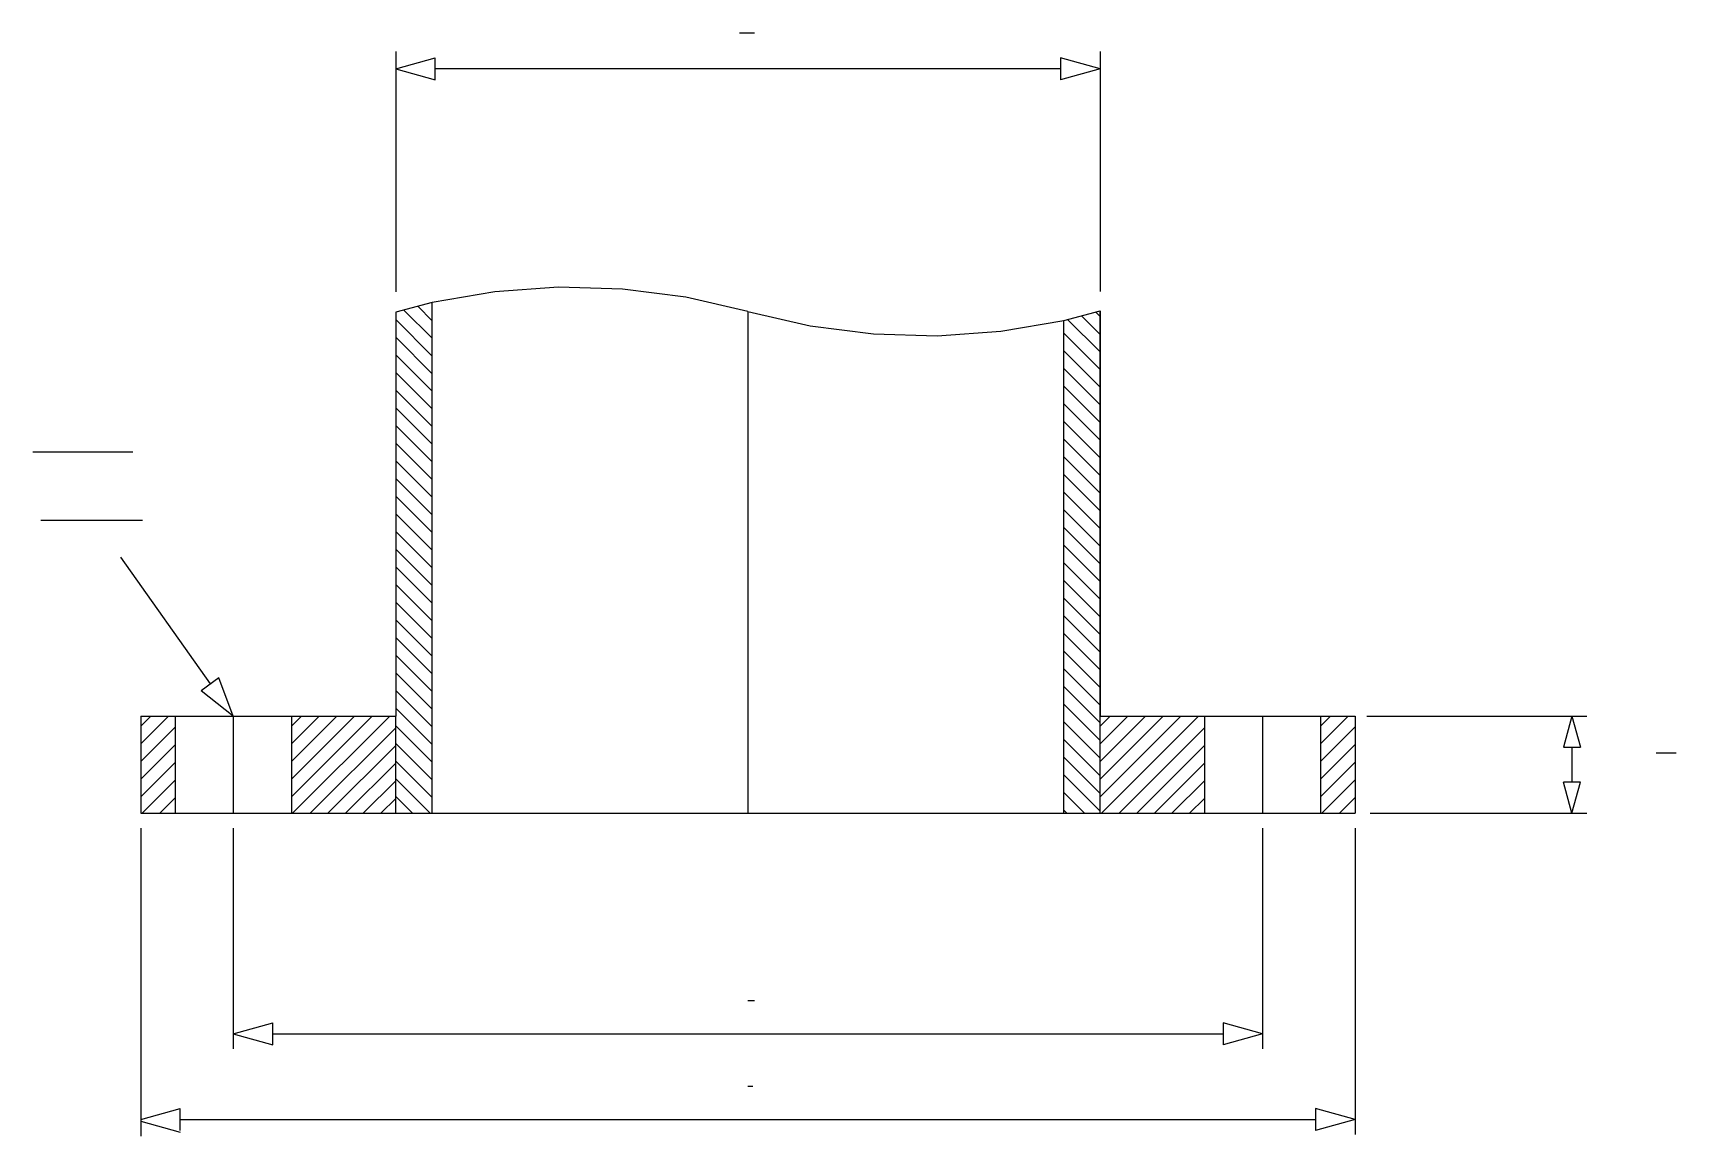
# Model space of a CAD drawing. Extents: x 428 to 1416, y 269 to 931.
import ezdxf

# ---------------------------------------------------------------- set-up
doc = ezdxf.new("R2010")
doc.units = 0
doc.header["$MEASUREMENT"] = 0
doc.layers.add('-1', color=7, linetype='CONTINUOUS')
doc.layers.add('1', color=7, linetype='CONTINUOUS')

msp = doc.modelspace()

# ---------------------------------------------------------------- linework, layer by layer
at = {"layer": '-1', "color": 5, "linetype": 'Continuous'}
for p, q in [((852.98, 931.09), (861.98, 931.09)), ((1403.76, 498.74), (1415.76, 498.74)), ((858.09, 350.02), (862.09, 350.02)), ((858.11, 298.64), (861.11, 298.64))]:
    msp.add_line(p, q, dxfattribs=at)
at = {"layer": '-1', "color": 3, "linetype": 'Continuous'}
for p, q in [((646.47, 919.85), (646.47, 775.51)), ((1069.69, 919.85), (1069.69, 775.9)), ((646.47, 909.52), (670.18, 916.07)), ((646.47, 909.52), (670.18, 902.96)), ((670.18, 902.96), (670.18, 916.07)), ((1045.97, 909.52), (670.18, 909.52)), ((1069.69, 909.52), (1045.97, 916.07)), ((1045.97, 916.07), (1045.97, 902.96)), ((1069.69, 909.52), (1045.97, 902.96)), ((535.22, 540.17), (481.32, 616.3)), ((540.23, 543.83), (529.64, 536.1)), ((548.92, 520.81), (540.23, 543.83)), ((548.92, 520.81), (529.64, 536.1)), ((1229.92, 520.81), (1362.19, 520.81)), ((1353.19, 520.81), (1348.01, 502.1)), ((1353.19, 520.81), (1358.36, 502.1)), ((1348.01, 502.1), (1358.36, 502.1)), ((1353.19, 502.1), (1353.19, 481.17)), ((1353.19, 462.46), (1348.01, 481.17)), ((1358.36, 481.17), (1348.01, 481.17)), ((1353.19, 462.46), (1358.36, 481.17)), ((1231.89, 462.46), (1362.19, 462.46)), ((493.32, 453.46), (493.32, 268.64)), ((548.92, 453.46), (548.92, 321.02)), ((1167.24, 453.46), (1167.24, 321.02)), ((1222.89, 453.46), (1222.89, 269.64)), ((548.92, 330.02), (572.63, 336.58)), ((572.63, 323.47), (572.63, 336.58)), ((1167.24, 330.02), (1143.53, 336.58)), ((1143.53, 336.58), (1143.53, 323.47)), ((548.92, 330.02), (572.63, 323.47)), ((572.63, 330.02), (1143.53, 330.02)), ((1167.24, 330.02), (1143.53, 323.47)), ((493.32, 278.64), (517.03, 285.19)), ((493.32, 277.64), (517.03, 271.08)), ((517.03, 272.08), (517.03, 285.19)), ((517.03, 278.64), (1199.17, 278.64)), ((1222.89, 278.64), (1199.17, 285.19)), ((1199.17, 285.19), (1199.17, 272.08)), ((1222.89, 278.64), (1199.17, 272.08))]:
    msp.add_line(p, q, dxfattribs=at)
at = {"layer": '-1', "color": 2, "linetype": 'Continuous'}
for p, q in [((428.49, 679.45), (488.49, 679.45)), ((433.36, 638.49), (494.36, 638.49))]:
    msp.add_line(p, q, dxfattribs=at)
at = {"layer": '-1', "color": 7, "linetype": 'Continuous'}
for p, q in [((493.32, 520.81), (493.32, 462.46)), ((493.32, 520.81), (646.47, 520.81)), ((514.06, 520.81), (514.06, 462.46)), ((583.78, 520.81), (583.78, 462.46)), ((1069.69, 520.81), (1222.89, 520.81)), ((1132.38, 520.81), (1132.38, 462.46)), ((1202.1, 520.81), (1202.1, 462.46)), ((1222.89, 520.81), (1222.89, 462.46)), ((493.32, 462.46), (1222.89, 462.46))]:
    msp.add_line(p, q, dxfattribs=at)
at = {"layer": '-1', "color": 4, "linetype": 'Continuous'}
for p, q in [((548.92, 520.81), (548.92, 462.46)), ((1167.24, 520.81), (1167.24, 462.46))]:
    msp.add_line(p, q, dxfattribs=at)
at = {"layer": '1', "color": 4, "linetype": 'Continuous'}
for p, q in [((706.13, 775.67), (668.33, 769.28)), ((744.37, 778.33), (706.13, 775.67)), ((782.69, 777.22), (744.37, 778.33)), ((820.72, 772.37), (782.69, 777.22)), ((858.08, 763.81), (820.72, 772.37)), ((668.33, 769.28), (646.47, 763.33)), ((646.47, 763.33), (646.47, 520.81)), ((668.33, 747.68), (651.34, 764.66)), ((668.33, 758.28), (659.68, 766.93)), ((668.33, 768.89), (668.02, 769.2)), ((668.33, 462.46), (668.33, 769.28)), ((858.08, 763.81), (858.08, 462.96)), ((858.08, 763.81), (895.45, 755.25)), ((1047.83, 758.33), (1069.69, 764.28)), ((1069.69, 750.08), (1058.53, 761.24)), ((1069.69, 760.69), (1066.87, 763.51)), ((1069.69, 764.28), (1069.69, 520.81)), ((1069.69, 462.96), (1069.69, 763.81)), ((668.33, 737.07), (646.47, 758.93)), ((895.45, 755.25), (933.47, 750.39)), ((933.47, 750.39), (971.79, 749.28)), ((971.79, 749.28), (1010.03, 751.94)), ((1010.03, 751.94), (1047.83, 758.33)), ((1047.84, 462.46), (1047.84, 758.33)), ((1069.69, 728.87), (1047.84, 750.72)), ((1069.69, 739.48), (1050.19, 758.97)), ((668.33, 726.46), (646.47, 748.32)), ((668.33, 715.86), (646.47, 737.71)), ((1069.69, 718.26), (1047.84, 740.11)), ((668.33, 705.25), (646.47, 727.11)), ((1069.69, 707.66), (1047.84, 729.51)), ((668.33, 694.64), (646.47, 716.5)), ((1069.69, 697.05), (1047.84, 718.9)), ((668.33, 684.04), (646.47, 705.89)), ((1069.69, 686.44), (1047.84, 708.29)), ((668.33, 673.43), (646.47, 695.29)), ((1069.69, 675.84), (1047.84, 697.69)), ((668.33, 662.82), (646.47, 684.68)), ((1069.69, 665.23), (1047.84, 687.08)), ((668.33, 652.22), (646.47, 674.07)), ((1069.69, 654.62), (1047.84, 676.47)), ((668.33, 641.61), (646.47, 663.47)), ((1069.69, 644.02), (1047.84, 665.87)), ((668.33, 631), (646.47, 652.86)), ((1069.69, 633.41), (1047.84, 655.26)), ((668.33, 620.4), (646.47, 642.25)), ((1069.69, 622.8), (1047.84, 644.65)), ((1069.69, 612.2), (1047.84, 634.05)), ((668.33, 609.79), (646.47, 631.65)), ((1069.69, 601.59), (1047.84, 623.44)), ((668.33, 599.18), (646.47, 621.04)), ((1069.69, 590.98), (1047.84, 612.83)), ((668.33, 588.58), (646.47, 610.43)), ((668.33, 577.97), (646.47, 599.83)), ((1069.69, 580.38), (1047.84, 602.23)), ((668.33, 567.36), (646.47, 589.22)), ((1069.69, 569.77), (1047.84, 591.62)), ((668.33, 556.76), (646.47, 578.61)), ((1069.69, 559.16), (1047.84, 581.01)), ((668.33, 546.15), (646.47, 568.01)), ((1069.69, 548.56), (1047.84, 570.41)), ((668.33, 535.54), (646.47, 557.4)), ((1069.69, 537.95), (1047.84, 559.8)), ((668.33, 524.94), (646.47, 546.79)), ((1069.69, 527.34), (1047.84, 549.19)), ((668.33, 514.33), (646.47, 536.19)), ((1069.69, 516.74), (1047.84, 538.59)), ((668.33, 503.72), (646.47, 525.58)), ((1069.69, 506.13), (1047.84, 527.98)), ((493.32, 514.74), (499.4, 520.81)), ((493.32, 504.13), (510, 520.81)), ((493.32, 493.52), (514.06, 514.27)), ((583.78, 514.74), (589.86, 520.81)), ((583.78, 504.13), (600.46, 520.81)), ((583.78, 493.52), (611.07, 520.81)), ((583.78, 482.92), (621.68, 520.81)), ((583.78, 472.31), (632.28, 520.81)), ((584.54, 462.46), (642.89, 520.81)), ((595.15, 462.46), (646.47, 513.78)), ((668.33, 493.12), (646.47, 514.97)), ((1069.69, 495.52), (1047.84, 517.37)), ((1069.69, 514.74), (1075.76, 520.81)), ((1069.69, 504.13), (1086.37, 520.81)), ((1069.69, 493.52), (1096.98, 520.81)), ((1069.69, 482.92), (1107.58, 520.81)), ((1069.69, 472.31), (1118.19, 520.81)), ((1070.45, 462.46), (1128.8, 520.81)), ((1081.05, 462.46), (1132.38, 513.79)), ((1202.1, 514.74), (1208.18, 520.81)), ((1202.1, 504.13), (1218.78, 520.81)), ((1202.1, 493.52), (1222.89, 514.31)), ((493.32, 482.92), (514.06, 503.66)), ((668.33, 482.51), (646.47, 504.37)), ((1069.69, 484.92), (1047.84, 506.77)), ((1202.1, 482.92), (1222.89, 503.7)), ((605.75, 462.46), (646.47, 503.18)), ((668.33, 471.91), (646.47, 493.76)), ((1069.69, 474.31), (1047.84, 496.16)), ((1091.66, 462.46), (1132.38, 503.18)), ((493.32, 472.31), (514.06, 493.05)), ((616.36, 462.46), (646.47, 492.57)), ((1069.69, 463.7), (1047.84, 485.55)), ((1102.27, 462.46), (1132.38, 492.58)), ((1202.1, 472.31), (1222.89, 493.1)), ((494.08, 462.46), (514.06, 482.45)), ((626.97, 462.46), (646.47, 481.96)), ((667.16, 462.46), (646.47, 483.15)), ((1060.32, 462.46), (1047.84, 474.95)), ((1112.87, 462.46), (1132.38, 481.97)), ((1202.86, 462.46), (1222.89, 482.49)), ((504.69, 462.46), (514.06, 471.84)), ((637.57, 462.46), (646.47, 471.36)), ((656.55, 462.46), (646.47, 472.55)), ((1049.72, 462.46), (1047.84, 464.34)), ((1123.48, 462.46), (1132.38, 471.36)), ((1213.47, 462.46), (1222.89, 471.88))]:
    msp.add_line(p, q, dxfattribs=at)
at = {"layer": '1', "color": 7, "linetype": 'Continuous'}
for p, q in [((646.47, 462.46), (646.47, 520.81)), ((1069.69, 462.46), (1069.69, 520.81))]:
    msp.add_line(p, q, dxfattribs=at)

doc.saveas('drawing.dxf')
